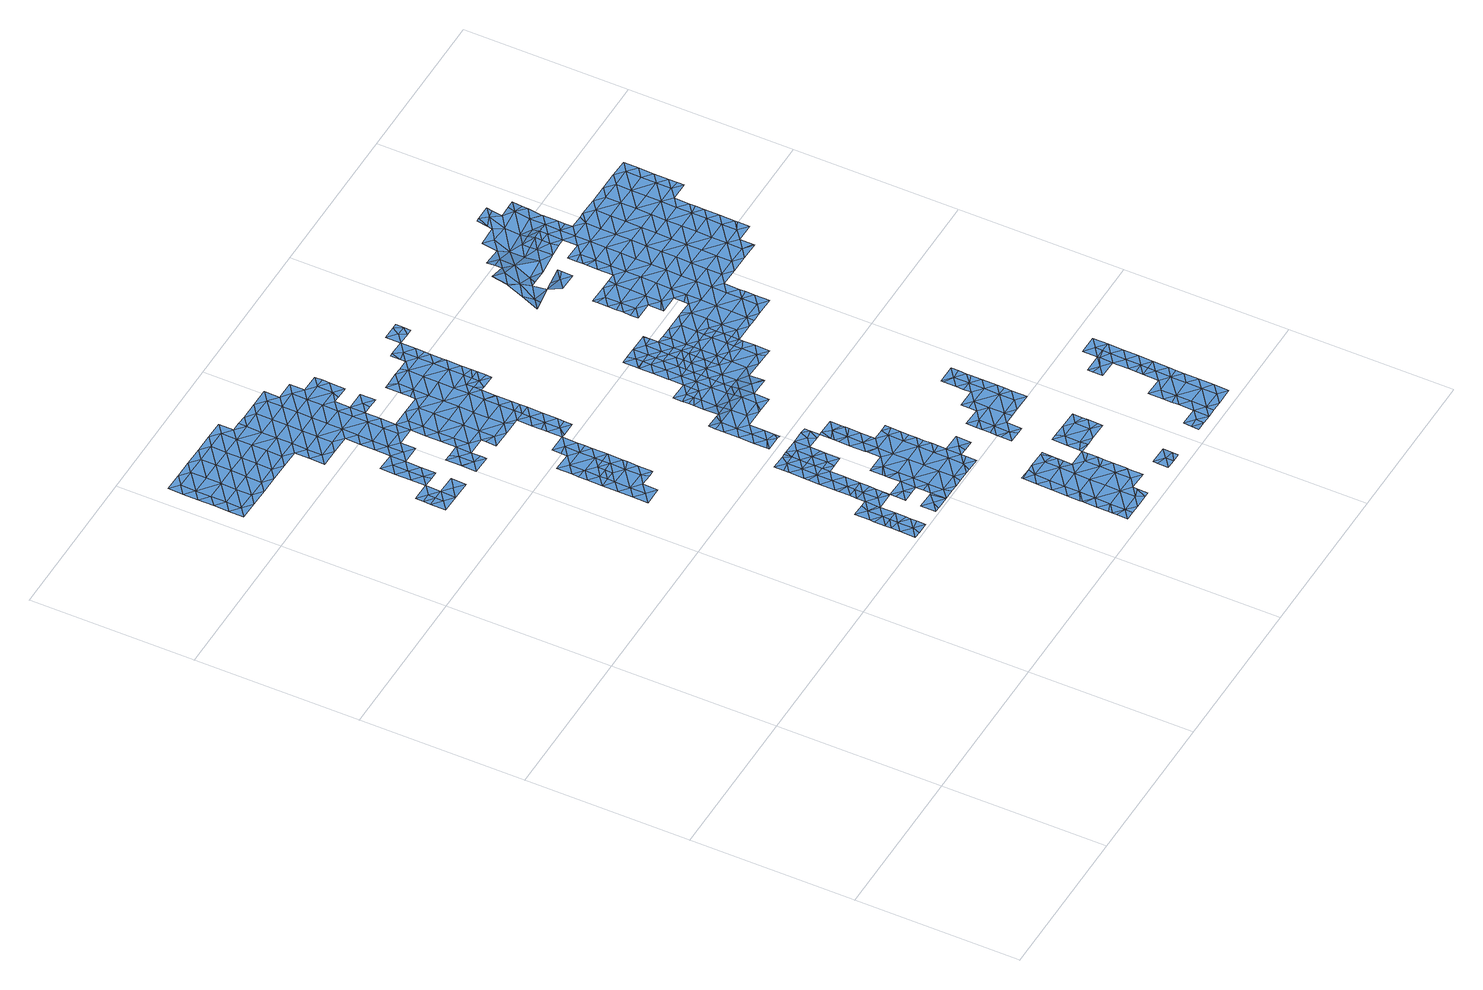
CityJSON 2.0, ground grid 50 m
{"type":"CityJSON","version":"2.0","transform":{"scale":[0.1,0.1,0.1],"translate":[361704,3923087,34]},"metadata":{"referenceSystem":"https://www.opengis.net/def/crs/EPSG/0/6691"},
"CityObjects":{
"waterbody1":{"type":"WaterBody","attributes":{"name":"9","class":"1140","function":"1","WaterBodyRiverFloodingRiskAttribute.description":"5","WaterBodyRiverFloodingRiskAttribute.rankOrg":"2","WaterBodyRiverFloodingRiskAttribute.adminType":"2","WaterBodyRiverFloodingRiskAttribute.scale":"L1"},"geometry":[{"type":"MultiSurface","lod":"1","boundaries":[[[0,1,2]],[[0,3,1]],[[1,3,4]],[[5,1,4]],[[2,1,5]]]}]},
"waterbody2":{"type":"WaterBody","attributes":{"name":"9","class":"1140","function":"1","WaterBodyRiverFloodingRiskAttribute.description":"5","WaterBodyRiverFloodingRiskAttribute.rankOrg":"1","WaterBodyRiverFloodingRiskAttribute.adminType":"2","WaterBodyRiverFloodingRiskAttribute.scale":"L1"},"geometry":[{"type":"MultiSurface","lod":"1","boundaries":[[[0,2,6]],[[0,6,7]],[[8,7,6]],[[0,7,3]],[[9,8,6]],[[2,9,6]]]}]},
"waterbody3":{"type":"WaterBody","attributes":{"name":"9","class":"1140","function":"1","WaterBodyRiverFloodingRiskAttribute.description":"5","WaterBodyRiverFloodingRiskAttribute.rankOrg":"1","WaterBodyRiverFloodingRiskAttribute.adminType":"2","WaterBodyRiverFloodingRiskAttribute.scale":"L1"},"geometry":[{"type":"MultiSurface","lod":"1","boundaries":[[[10,5,11]],[[10,2,5]],[[2,10,12]],[[10,11,12]]]}]},
"waterbody4":{"type":"WaterBody","attributes":{"name":"9","class":"1140","function":"1","WaterBodyRiverFloodingRiskAttribute.description":"5","WaterBodyRiverFloodingRiskAttribute.rankOrg":"1","WaterBodyRiverFloodingRiskAttribute.adminType":"2","WaterBodyRiverFloodingRiskAttribute.scale":"L1"},"geometry":[{"type":"MultiSurface","lod":"1","boundaries":[[[13,14,15]],[[14,16,15]],[[17,18,19]],[[15,20,21]],[[21,19,15]],[[17,19,21]],[[22,23,19]],[[15,19,24]],[[13,15,24]],[[20,15,16]],[[25,23,22]],[[19,18,22]],[[24,19,23]]]}]},
"waterbody5":{"type":"WaterBody","attributes":{"name":"9","class":"1140","function":"1","WaterBodyRiverFloodingRiskAttribute.description":"5","WaterBodyRiverFloodingRiskAttribute.rankOrg":"2","WaterBodyRiverFloodingRiskAttribute.adminType":"2","WaterBodyRiverFloodingRiskAttribute.scale":"L1"},"geometry":[{"type":"MultiSurface","lod":"1","boundaries":[[[26,27,28]],[[25,27,26]],[[22,27,25]],[[22,18,27]],[[28,27,29]],[[29,30,28]],[[31,30,29]],[[32,31,29]],[[33,27,18]],[[32,29,34]],[[34,29,33]],[[33,29,27]]]}]},
"waterbody6":{"type":"WaterBody","attributes":{"name":"9","class":"1140","function":"1","WaterBodyRiverFloodingRiskAttribute.description":"5","WaterBodyRiverFloodingRiskAttribute.rankOrg":"2","WaterBodyRiverFloodingRiskAttribute.adminType":"2","WaterBodyRiverFloodingRiskAttribute.scale":"L1"},"geometry":[{"type":"MultiSurface","lod":"1","boundaries":[[[35,36,37]],[[38,39,40]],[[41,40,39]],[[41,42,40]],[[43,44,45]],[[46,42,41]],[[47,48,49]],[[50,51,37]],[[52,53,54]],[[49,42,46]],[[55,49,48]],[[49,55,42]],[[42,55,54]],[[42,54,45]],[[56,45,54]],[[56,43,45]],[[44,50,37]],[[52,54,55]],[[45,36,40]],[[45,37,36]],[[51,57,37]],[[45,44,37]],[[53,56,54]],[[40,42,45]],[[47,49,46]],[[40,36,38]],[[37,57,35]]]}]},
"waterbody7":{"type":"WaterBody","attributes":{"name":"9","class":"1140","function":"1","WaterBodyRiverFloodingRiskAttribute.description":"5","WaterBodyRiverFloodingRiskAttribute.rankOrg":"1","WaterBodyRiverFloodingRiskAttribute.adminType":"2","WaterBodyRiverFloodingRiskAttribute.scale":"L1"},"geometry":[{"type":"MultiSurface","lod":"1","boundaries":[[[58,59,60]],[[58,61,59]],[[58,62,61]],[[63,64,62]],[[64,63,65]],[[65,63,66]],[[67,66,63]],[[68,69,70]],[[68,71,69]],[[72,71,68]],[[71,72,73]],[[73,72,74]],[[72,75,74]],[[76,75,72]],[[77,75,76]],[[75,77,78]],[[77,79,78]],[[79,80,81]],[[82,81,80]],[[82,83,81]],[[82,84,83]],[[85,86,87]],[[88,89,90]],[[91,89,88]],[[92,89,91]],[[93,89,92]],[[94,95,96]],[[96,97,98]],[[97,92,98]],[[98,92,99]],[[99,92,100]],[[101,99,100]],[[101,100,102]],[[103,102,100]],[[102,103,104]],[[105,102,104]],[[102,105,101]],[[106,107,108]],[[9,109,107]],[[110,109,9]],[[110,111,109]],[[112,113,114]],[[113,112,115]],[[116,117,118]],[[119,117,116]],[[117,119,120]],[[119,121,120]],[[122,120,123]],[[122,124,120]],[[125,124,122]],[[126,124,125]],[[126,127,124]],[[128,127,126]],[[127,128,129]],[[130,129,128]],[[129,130,131]],[[130,132,131]],[[133,132,130]],[[134,132,133]],[[132,134,135]],[[136,137,135]],[[138,137,136]],[[137,138,139]],[[108,140,141]],[[142,143,144]],[[144,145,141]],[[141,145,146]],[[145,147,146]],[[108,141,146]],[[142,144,141]],[[109,140,108]],[[148,137,113]],[[149,150,151]],[[149,152,150]],[[129,151,150]],[[150,117,129]],[[148,151,131]],[[135,148,131]],[[153,148,113]],[[137,148,135]],[[154,155,133]],[[154,156,155]],[[154,157,158]],[[159,157,154]],[[157,159,130]],[[139,113,137]],[[154,158,156]],[[160,161,162]],[[161,163,162]],[[161,164,163]],[[164,165,163]],[[166,167,168]],[[166,169,167]],[[169,166,170]],[[171,172,173]],[[174,172,171]],[[174,175,172]],[[175,176,172]],[[176,177,172]],[[176,178,177]],[[179,180,178]],[[180,179,181]],[[181,182,180]],[[180,182,183]],[[184,183,182]],[[162,180,185]],[[183,185,180]],[[186,184,182]],[[162,178,180]],[[178,162,177]],[[173,172,177]],[[187,173,177]],[[188,187,177]],[[163,188,177]],[[167,188,163]],[[167,169,188]],[[165,168,167]],[[165,167,163]],[[163,177,162]],[[160,162,185]],[[189,184,186]],[[186,182,190]],[[191,192,193]],[[190,182,181]],[[158,181,179]],[[154,133,159]],[[159,133,130]],[[135,131,132]],[[131,151,129]],[[130,128,157]],[[127,129,117]],[[128,126,191]],[[127,117,124]],[[194,126,125]],[[195,123,121]],[[121,123,120]],[[124,117,120]],[[118,117,150]],[[152,118,150]],[[115,153,113]],[[114,113,139]],[[111,140,109]],[[108,107,109]],[[108,146,106]],[[106,146,147]],[[93,92,97]],[[100,92,91]],[[196,176,175]],[[197,198,199]],[[200,198,197]],[[201,198,200]],[[202,198,201]],[[203,198,202]],[[204,203,202]],[[204,205,203]],[[206,205,204]],[[207,206,85]],[[208,85,206]],[[208,209,85]],[[210,209,208]],[[211,209,210]],[[212,209,211]],[[209,212,213]],[[211,214,101]],[[210,214,211]],[[215,214,210]],[[191,126,192]],[[192,126,194]],[[193,190,191]],[[191,190,181]],[[191,181,158]],[[157,128,191]],[[157,191,158]],[[214,215,98]],[[216,98,215]],[[216,94,98]],[[217,94,216]],[[94,217,95]],[[95,217,218]],[[219,220,221]],[[220,219,222]],[[223,222,219]],[[224,222,223]],[[83,222,224]],[[83,224,225]],[[225,224,226]],[[226,224,61]],[[74,225,226]],[[78,225,74]],[[78,81,225]],[[64,74,226]],[[224,223,61]],[[223,219,227]],[[227,219,228]],[[59,223,227]],[[84,220,222]],[[219,221,228]],[[83,84,222]],[[225,81,83]],[[79,81,78]],[[72,229,76]],[[75,78,74]],[[64,73,74]],[[65,71,73]],[[71,65,230]],[[72,68,229]],[[71,230,69]],[[70,229,68]],[[65,66,230]],[[65,73,64]],[[226,62,64]],[[61,62,226]],[[61,223,59]],[[59,227,231]],[[228,231,227]],[[232,228,221]],[[232,233,234]],[[233,217,216]],[[94,96,98]],[[215,235,216]],[[214,98,99]],[[215,210,235]],[[214,99,101]],[[213,86,209]],[[210,208,235]],[[86,85,209]],[[85,87,207]],[[208,206,204]],[[202,236,204]],[[202,201,237]],[[60,201,200]],[[197,238,200]],[[203,199,198]],[[218,217,239]],[[239,217,233]],[[232,239,233]],[[232,234,228]],[[228,234,231]],[[234,237,231]],[[237,234,240]],[[240,234,233]],[[240,233,216]],[[216,235,240]],[[236,240,235]],[[235,208,236]],[[236,208,204]],[[240,236,237]],[[236,202,237]],[[231,237,201]],[[201,60,231]],[[231,60,59]],[[241,62,58]],[[63,62,241]],[[242,243,156]],[[243,244,156]],[[88,244,243]],[[245,244,88]],[[143,245,90]],[[245,88,90]],[[246,89,93]],[[246,93,247]],[[247,93,248]],[[246,144,143]],[[145,144,246]],[[246,247,145]],[[249,134,133]],[[155,249,133]],[[178,176,250]],[[242,250,176]],[[250,179,178]],[[158,179,250]],[[158,250,156]],[[248,97,96]],[[97,248,93]],[[246,90,89]],[[246,143,90]],[[155,245,249]],[[244,245,155]],[[155,156,244]],[[156,250,242]],[[196,242,176]],[[67,63,241]],[[251,67,241]],[[241,252,251]],[[58,253,252]],[[254,252,253]],[[238,254,253]],[[200,238,253]],[[253,60,200]],[[58,252,241]],[[253,58,60]]]}]},
"waterbody8":{"type":"WaterBody","attributes":{"name":"9","class":"1140","function":"1","WaterBodyRiverFloodingRiskAttribute.description":"5","WaterBodyRiverFloodingRiskAttribute.rankOrg":"1","WaterBodyRiverFloodingRiskAttribute.adminType":"2","WaterBodyRiverFloodingRiskAttribute.scale":"L1"},"geometry":[{"type":"MultiSurface","lod":"1","boundaries":[[[255,256,257]],[[36,35,38]],[[51,50,258]],[[50,259,258]],[[260,261,256]],[[260,256,255]],[[262,258,263]],[[255,257,264]],[[262,265,266]],[[267,262,266]],[[57,262,267]],[[259,257,258]],[[268,269,263]],[[270,268,256]],[[262,263,271]],[[258,257,263]],[[269,271,263]],[[257,268,263]],[[258,262,57]],[[51,258,57]],[[35,57,267]],[[257,256,268]],[[267,39,38]],[[259,264,257]],[[261,270,256]],[[39,267,266]],[[38,35,267]],[[271,265,262]]]}]},
"waterbody9":{"type":"WaterBody","attributes":{"name":"9","class":"1140","function":"1","WaterBodyRiverFloodingRiskAttribute.description":"5","WaterBodyRiverFloodingRiskAttribute.rankOrg":"1","WaterBodyRiverFloodingRiskAttribute.adminType":"2","WaterBodyRiverFloodingRiskAttribute.scale":"L1"},"geometry":[{"type":"MultiSurface","lod":"1","boundaries":[[[272,273,274]],[[275,273,276]],[[277,278,279]],[[274,273,275]],[[272,280,273]],[[280,281,273]],[[282,281,280]],[[277,276,278]],[[276,277,275]],[[281,32,273]],[[32,276,273]],[[32,33,276]],[[278,276,33]]]}]},
"waterbody10":{"type":"WaterBody","attributes":{"name":"9","class":"1140","function":"1","WaterBodyRiverFloodingRiskAttribute.description":"5","WaterBodyRiverFloodingRiskAttribute.rankOrg":"2","WaterBodyRiverFloodingRiskAttribute.adminType":"2","WaterBodyRiverFloodingRiskAttribute.scale":"L1"},"geometry":[{"type":"MultiSurface","lod":"1","boundaries":[[[283,284,285]],[[286,287,288]],[[289,290,287]],[[287,290,288]],[[288,290,291]],[[292,293,294]],[[293,284,294]],[[295,284,293]],[[285,284,296]],[[296,288,297]],[[291,298,288]],[[294,284,299]],[[288,298,297]],[[286,288,296]],[[299,284,283]],[[292,294,300]],[[285,296,297]],[[301,284,295]],[[301,296,284]],[[301,302,296]],[[302,286,296]],[[303,294,299]],[[300,294,303]],[[304,300,303]],[[300,304,282]],[[300,282,280]],[[272,292,300]],[[280,272,300]]]}]},
"waterbody11":{"type":"WaterBody","attributes":{"name":"9","class":"1140","function":"1","WaterBodyRiverFloodingRiskAttribute.description":"5","WaterBodyRiverFloodingRiskAttribute.rankOrg":"2","WaterBodyRiverFloodingRiskAttribute.adminType":"2","WaterBodyRiverFloodingRiskAttribute.scale":"L1"},"geometry":[{"type":"MultiSurface","lod":"1","boundaries":[[[121,305,195]],[[306,307,308]],[[306,309,307]],[[306,310,309]],[[307,309,260]],[[311,195,305]],[[121,119,305]],[[312,310,306]],[[260,313,307]],[[119,312,305]],[[306,305,312]],[[306,311,305]],[[308,311,306]],[[314,315,307]],[[308,307,315]],[[313,314,307]]]}]},
"waterbody12":{"type":"WaterBody","attributes":{"name":"9","class":"1140","function":"1","WaterBodyRiverFloodingRiskAttribute.description":"5","WaterBodyRiverFloodingRiskAttribute.rankOrg":"1","WaterBodyRiverFloodingRiskAttribute.adminType":"2","WaterBodyRiverFloodingRiskAttribute.scale":"L1"},"geometry":[{"type":"MultiSurface","lod":"1","boundaries":[[[316,317,318]],[[319,317,316]],[[320,317,319]],[[320,321,317]],[[321,320,322]],[[320,323,322]],[[323,320,301]],[[302,301,320]],[[286,319,287]],[[319,324,287]],[[287,324,289]],[[295,293,325]],[[322,323,326]],[[323,301,295]],[[320,286,302]],[[295,325,323]],[[325,326,323]],[[327,328,329]],[[320,319,286]],[[330,327,331]],[[327,330,318]],[[330,316,318]],[[327,318,328]],[[317,328,318]],[[319,316,324]]]}]},
"waterbody13":{"type":"WaterBody","attributes":{"name":"9","class":"1140","function":"1","WaterBodyRiverFloodingRiskAttribute.description":"5","WaterBodyRiverFloodingRiskAttribute.rankOrg":"1","WaterBodyRiverFloodingRiskAttribute.adminType":"2","WaterBodyRiverFloodingRiskAttribute.scale":"L1"},"geometry":[{"type":"MultiSurface","lod":"1","boundaries":[[[332,333,334]],[[335,336,334]],[[334,336,337]],[[334,337,332]],[[338,339,332]],[[338,332,337]],[[340,341,342]],[[342,343,344]],[[345,346,347]],[[348,349,335]],[[350,351,329]],[[352,353,354]],[[355,356,357]],[[357,358,359]],[[351,346,360]],[[348,335,334]],[[361,362,363]],[[348,362,361]],[[279,364,365]],[[366,364,367]],[[368,364,366]],[[365,364,368]],[[368,361,363]],[[369,357,359]],[[370,348,361]],[[371,369,359]],[[362,348,334]],[[372,373,374]],[[372,375,373]],[[374,373,376]],[[376,373,377]],[[333,362,334]],[[378,333,379]],[[380,352,381]],[[347,352,380]],[[347,346,352]],[[353,352,346]],[[381,352,382]],[[383,382,352]],[[384,382,383]],[[369,371,365]],[[363,369,365]],[[368,363,365]],[[382,384,385]],[[386,342,341]],[[342,386,343]],[[363,387,369]],[[378,387,363]],[[387,378,388]],[[345,360,346]],[[350,346,351]],[[346,350,353]],[[389,357,356]],[[389,358,357]],[[390,385,384]],[[390,355,385]],[[378,379,388]],[[391,355,357]],[[391,357,387]],[[387,357,369]],[[392,364,279]],[[364,392,367]],[[378,362,333]],[[393,361,368]],[[361,393,370]],[[340,344,370]],[[344,340,342]],[[344,348,370]],[[349,348,344]],[[373,375,377]],[[394,332,339]],[[332,394,374]],[[395,396,397]],[[381,382,398]],[[352,354,383]],[[399,382,385]],[[391,385,355]],[[388,391,387]],[[378,363,362]],[[391,388,400]],[[401,402,396]],[[398,382,399]],[[395,401,396]],[[399,401,395]],[[401,399,385]],[[385,391,401]],[[400,401,391]],[[401,400,402]],[[402,400,403]],[[403,400,404]],[[388,404,400]],[[405,404,388]],[[406,405,388]],[[406,388,379]],[[406,379,407]],[[407,379,376]],[[374,376,333]],[[333,376,379]],[[332,374,333]]]}]},
"waterbody14":{"type":"WaterBody","attributes":{"name":"9","class":"1140","function":"1","WaterBodyRiverFloodingRiskAttribute.description":"5","WaterBodyRiverFloodingRiskAttribute.rankOrg":"1","WaterBodyRiverFloodingRiskAttribute.adminType":"2","WaterBodyRiverFloodingRiskAttribute.scale":"L1"},"geometry":[{"type":"MultiSurface","lod":"1","boundaries":[[[408,409,410]],[[411,408,412]],[[413,414,415]],[[416,417,418]],[[419,420,421]],[[420,419,422]],[[419,423,422]],[[423,416,418]],[[424,425,426]],[[411,412,427]],[[426,428,429]],[[429,428,430]],[[431,432,433]],[[434,432,431]],[[418,417,435]],[[417,436,435]],[[437,435,436]],[[435,437,434]],[[435,434,431]],[[428,426,438]],[[417,439,436]],[[439,417,440]],[[441,440,414]],[[417,414,440]],[[414,417,415]],[[415,417,416]],[[415,416,423]],[[438,426,442]],[[429,424,426]],[[443,438,442]],[[419,415,423]],[[412,410,415]],[[419,412,415]],[[412,419,421]],[[421,444,412]],[[445,422,423]],[[446,445,423]],[[441,414,413]],[[413,415,410]],[[447,448,409]],[[412,408,410]],[[412,444,427]],[[448,413,410]],[[448,410,409]],[[449,446,450]],[[451,418,435]],[[452,451,453]],[[452,426,425]],[[449,450,454]],[[455,454,456]],[[457,442,458]],[[433,453,431]],[[431,451,435]],[[453,451,431]],[[453,459,452]],[[452,442,426]],[[452,458,442]],[[443,457,460]],[[457,443,442]],[[446,423,450]],[[459,458,452]],[[450,423,418]],[[451,450,418]],[[456,454,450]],[[451,456,450]],[[456,451,452]],[[456,452,425]],[[456,425,455]],[[424,455,425]]]}]},
"waterbody15":{"type":"WaterBody","attributes":{"name":"9","class":"1140","function":"1","WaterBodyRiverFloodingRiskAttribute.description":"5","WaterBodyRiverFloodingRiskAttribute.rankOrg":"2","WaterBodyRiverFloodingRiskAttribute.adminType":"2","WaterBodyRiverFloodingRiskAttribute.scale":"L1"},"geometry":[{"type":"MultiSurface","lod":"1","boundaries":[[[193,461,190]],[[193,462,461]],[[189,186,461]],[[186,190,461]],[[461,462,463]],[[189,461,464]],[[464,461,463]],[[462,193,192]]]}]},
"waterbody16":{"type":"WaterBody","attributes":{"name":"9","class":"1140","function":"1","WaterBodyRiverFloodingRiskAttribute.description":"5","WaterBodyRiverFloodingRiskAttribute.rankOrg":"1","WaterBodyRiverFloodingRiskAttribute.adminType":"2","WaterBodyRiverFloodingRiskAttribute.scale":"L1"},"geometry":[{"type":"MultiSurface","lod":"1","boundaries":[[[465,466,467]],[[468,467,466]],[[467,468,469]],[[469,468,470]],[[471,472,467]],[[469,471,467]],[[465,467,472]]]}]},
"waterbody17":{"type":"WaterBody","attributes":{"name":"9","class":"1140","function":"1","WaterBodyRiverFloodingRiskAttribute.description":"5","WaterBodyRiverFloodingRiskAttribute.rankOrg":"1","WaterBodyRiverFloodingRiskAttribute.adminType":"2","WaterBodyRiverFloodingRiskAttribute.scale":"L1"},"geometry":[{"type":"MultiSurface","lod":"1","boundaries":[[[473,474,475]],[[473,476,477]],[[473,478,476]],[[473,475,478]],[[477,479,473]],[[479,474,473]],[[474,479,480]]]}]},
"waterbody18":{"type":"WaterBody","attributes":{"name":"9","class":"1140","function":"1","WaterBodyRiverFloodingRiskAttribute.description":"5","WaterBodyRiverFloodingRiskAttribute.rankOrg":"1","WaterBodyRiverFloodingRiskAttribute.adminType":"2","WaterBodyRiverFloodingRiskAttribute.scale":"L1"},"geometry":[{"type":"MultiSurface","lod":"1","boundaries":[[[481,482,483]],[[481,484,482]],[[484,485,482]],[[485,486,482]],[[487,488,489]],[[488,487,490]],[[491,492,493]],[[494,495,493]],[[496,497,498]],[[489,499,487]],[[500,486,501]],[[500,482,486]],[[502,496,498]],[[503,504,505]],[[506,507,503]],[[508,483,509]],[[509,510,508]],[[510,509,511]],[[511,509,512]],[[509,500,512]],[[482,500,509]],[[500,513,512]],[[514,513,500]],[[513,514,515]],[[516,515,514]],[[516,517,515]],[[518,517,516]],[[517,518,519]],[[514,501,520]],[[520,521,516]],[[516,521,522]],[[523,524,525]],[[523,511,524]],[[526,511,523]],[[524,527,525]],[[524,528,527]],[[528,524,512]],[[513,528,512]],[[509,483,482]],[[523,529,530]],[[531,530,529]],[[511,512,524]],[[518,516,522]],[[514,520,516]],[[514,500,501]],[[532,510,511]],[[532,511,526]],[[533,534,535]],[[530,526,523]],[[531,536,530]],[[534,491,506]],[[497,537,498]],[[496,494,497]],[[493,497,494]],[[492,497,493]],[[497,492,537]],[[537,492,538]],[[538,492,539]],[[539,492,540]],[[540,492,491]],[[536,540,491]],[[534,536,491]],[[534,530,536]],[[530,534,526]],[[533,526,534]],[[541,535,506]],[[534,506,535]],[[542,541,506]],[[503,542,506]],[[505,542,503]],[[488,504,489]],[[503,489,504]],[[503,543,489]],[[544,543,503]],[[495,507,493]],[[506,493,507]],[[506,491,493]],[[507,544,503]],[[489,543,545]],[[545,499,489]]]}]},
"waterbody19":{"type":"WaterBody","attributes":{"name":"9","class":"1140","function":"1","WaterBodyRiverFloodingRiskAttribute.description":"5","WaterBodyRiverFloodingRiskAttribute.rankOrg":"1","WaterBodyRiverFloodingRiskAttribute.adminType":"2","WaterBodyRiverFloodingRiskAttribute.scale":"L1"},"geometry":[{"type":"MultiSurface","lod":"1","boundaries":[[[546,547,433]],[[548,549,550]],[[549,551,552]],[[553,554,550]],[[553,550,555]],[[555,550,552]],[[552,550,549]],[[556,554,547]],[[556,547,546]],[[557,548,556]],[[556,548,550]],[[558,549,559]],[[549,548,559]],[[549,558,551]],[[560,548,557]],[[556,550,554]],[[548,561,559]],[[557,556,546]],[[561,548,560]]]}]},
"waterbody20":{"type":"WaterBody","attributes":{"name":"9","class":"1140","function":"1","WaterBodyRiverFloodingRiskAttribute.description":"5","WaterBodyRiverFloodingRiskAttribute.rankOrg":"2","WaterBodyRiverFloodingRiskAttribute.adminType":"2","WaterBodyRiverFloodingRiskAttribute.scale":"L1"},"geometry":[{"type":"MultiSurface","lod":"1","boundaries":[[[532,533,562]],[[526,533,532]],[[563,564,483]],[[565,564,563]],[[563,566,565]],[[510,562,563]],[[565,471,469]],[[567,568,569]],[[569,570,567]],[[571,490,572]],[[573,570,574]],[[470,575,469]],[[471,565,566]],[[568,567,576]],[[535,541,566]],[[562,535,566]],[[577,572,578]],[[579,578,569]],[[568,579,569]],[[579,568,580]],[[581,582,573]],[[581,573,574]],[[487,581,574]],[[490,487,574]],[[562,510,532]],[[490,574,570]],[[490,570,572]],[[572,570,569]],[[569,578,572]],[[505,583,542]],[[583,566,542]],[[541,542,566]],[[508,510,563]],[[581,487,499]],[[488,490,571]],[[505,504,583]],[[465,472,583]],[[571,572,577]],[[583,472,471]],[[469,575,565]],[[583,471,566]],[[575,564,565]],[[504,488,571]],[[504,571,583]],[[583,571,465]],[[465,571,584]],[[584,571,577]],[[533,535,562]],[[562,566,563]],[[483,508,563]]]}]},
"waterbody21":{"type":"WaterBody","attributes":{"name":"9","class":"1140","function":"1","WaterBodyRiverFloodingRiskAttribute.description":"5","WaterBodyRiverFloodingRiskAttribute.rankOrg":"1","WaterBodyRiverFloodingRiskAttribute.adminType":"2","WaterBodyRiverFloodingRiskAttribute.scale":"L1"},"geometry":[{"type":"MultiSurface","lod":"1","boundaries":[[[585,586,587]],[[585,587,588]],[[168,586,589]],[[587,590,591]],[[587,586,590]],[[586,585,589]],[[586,168,590]]]}]},
"waterbody22":{"type":"WaterBody","attributes":{"name":"9","class":"1140","function":"1","WaterBodyRiverFloodingRiskAttribute.description":"5","WaterBodyRiverFloodingRiskAttribute.rankOrg":"1","WaterBodyRiverFloodingRiskAttribute.adminType":"2","WaterBodyRiverFloodingRiskAttribute.scale":"L1"},"geometry":[{"type":"MultiSurface","lod":"1","boundaries":[[[592,580,593]],[[580,568,593]],[[593,594,592]],[[568,576,593]],[[570,573,567]],[[594,593,595]],[[593,576,595]],[[567,596,576]],[[567,573,596]],[[595,576,597]],[[576,596,597]],[[573,582,596]],[[499,598,581]],[[597,596,599]],[[596,582,599]],[[581,600,582]],[[595,597,601]],[[602,597,599]],[[581,598,600]],[[603,599,582]],[[597,602,601]],[[582,600,603]],[[598,604,600]],[[601,602,605]],[[599,603,606]],[[607,603,600]],[[600,604,608]],[[606,603,609]],[[610,608,604]],[[607,600,608]],[[603,607,609]],[[610,611,608]],[[612,613,614]],[[614,502,612]],[[607,615,609]],[[611,616,608]],[[617,618,611]],[[608,619,607]],[[618,613,612]],[[617,613,618]],[[612,502,620]],[[618,616,611]],[[621,622,623]],[[624,623,622]],[[625,621,623]],[[607,619,615]],[[612,626,618]],[[625,627,628]],[[608,616,619]],[[623,627,625]],[[628,627,629]],[[619,630,615]],[[612,620,626]],[[631,626,620]],[[618,632,616]],[[633,634,635]],[[636,629,637]],[[629,627,637]],[[638,635,634]],[[639,636,637]],[[624,640,623]],[[616,632,619]],[[641,630,619]],[[623,640,627]],[[618,626,642]],[[643,644,638]],[[645,646,647]],[[624,645,647]],[[644,643,648]],[[633,649,634]],[[650,639,637]],[[638,634,643]],[[618,642,632]],[[626,631,651]],[[647,640,624]],[[648,652,653]],[[632,654,619]],[[655,652,648]],[[640,656,627]],[[627,657,637]],[[647,646,658]],[[659,643,634]],[[655,648,643]],[[619,654,641]],[[660,626,651]],[[659,634,649]],[[641,661,662]],[[655,663,652]],[[642,664,632]],[[654,661,641]],[[627,656,657]],[[642,626,664]],[[659,665,643]],[[662,661,658]],[[650,637,657]],[[666,647,658]],[[643,667,655]],[[664,626,660]],[[665,667,643]],[[668,665,659]],[[640,647,669]],[[640,670,656]],[[660,651,671]],[[650,657,672]],[[658,661,666]],[[647,666,669]],[[655,667,663]],[[656,670,657]],[[632,664,673]],[[654,632,674]],[[668,675,665]],[[664,660,676]],[[632,673,674]],[[660,671,676]],[[661,677,666]],[[672,657,678]],[[640,669,670]],[[679,680,663]],[[661,654,677]],[[681,678,657]],[[682,664,676]],[[673,664,683]],[[684,680,679]],[[663,667,679]],[[654,674,677]],[[681,657,670]],[[664,682,683]],[[683,685,673]],[[674,673,685]],[[667,665,686]],[[669,687,670]],[[688,684,679]],[[665,675,686]],[[666,677,689]],[[669,666,687]],[[690,678,681]],[[667,691,679]],[[692,678,690]],[[666,689,687]],[[670,693,681]],[[694,695,696]],[[675,697,686]],[[695,692,690]],[[667,686,698]],[[694,692,695]],[[674,685,699]],[[691,667,698]],[[679,691,688]],[[700,690,681]],[[677,674,701]],[[670,687,693]],[[702,696,703]],[[703,696,695]],[[704,698,686]],[[705,702,703]],[[674,699,701]],[[706,681,693]],[[707,695,690]],[[685,708,699]],[[689,677,709]],[[686,697,704]],[[688,710,711]],[[712,713,698]],[[714,705,703]],[[688,691,710]],[[677,701,709]],[[712,698,704]],[[681,706,700]],[[715,704,697]],[[716,703,695]],[[687,689,717]],[[691,698,713]],[[718,715,697]],[[708,719,699]],[[720,701,699]],[[689,709,717]],[[721,711,710]],[[690,700,707]],[[693,687,722]],[[716,723,703]],[[693,724,706]],[[725,710,691]],[[726,704,715]],[[714,703,723]],[[719,720,699]],[[687,717,722]],[[718,727,715]],[[695,707,716]],[[691,713,728]],[[706,729,700]],[[725,721,710]],[[709,701,720]],[[727,730,715]],[[713,731,728]],[[693,722,724]],[[700,729,707]],[[726,715,730]],[[708,732,719]],[[716,733,723]],[[691,728,725]],[[723,733,727]],[[717,734,722]],[[706,724,729]],[[707,735,716]],[[709,720,736]],[[733,737,727]],[[717,709,734]],[[727,737,730]],[[738,739,740]],[[729,735,707]],[[728,731,741]],[[738,721,742]],[[734,709,736]],[[732,743,719]],[[738,742,739]],[[721,725,742]],[[722,744,724]],[[741,745,728]],[[719,746,720]],[[735,747,716]],[[748,749,741]],[[728,750,725]],[[748,730,749]],[[746,736,720]],[[751,742,725]],[[730,737,749]],[[745,750,728]],[[737,733,752]],[[722,734,744]],[[753,739,742]],[[733,716,754]],[[755,749,737]],[[745,741,749]],[[746,719,743]],[[756,734,736]],[[757,737,752]],[[729,758,735]],[[759,742,751]],[[732,760,743]],[[716,747,754]],[[724,744,761]],[[752,733,754]],[[729,724,758]],[[751,725,750]],[[737,757,755]],[[753,742,759]],[[749,762,745]],[[756,736,746]],[[763,744,734]],[[724,761,758]],[[750,764,751]],[[749,755,762]],[[765,743,760]],[[766,745,762]],[[746,743,767]],[[768,734,756]],[[752,754,769]],[[770,761,744]],[[743,765,767]],[[771,754,747]],[[750,745,772]],[[735,758,773]],[[747,735,774]],[[745,766,772]],[[763,734,768]],[[775,756,746]],[[776,750,772]],[[735,773,774]],[[769,754,777]],[[764,750,778]],[[750,776,778]],[[779,775,746]],[[770,744,763]],[[746,767,779]],[[780,773,758]],[[771,747,774]],[[777,754,771]],[[758,761,780]],[[775,781,756]],[[780,761,770]],[[782,774,773]],[[767,783,779]],[[768,756,781]],[[781,784,768]],[[784,770,763]],[[782,771,774]],[[785,773,780]],[[763,768,784]],[[786,775,779]],[[783,787,779]],[[777,771,788]],[[787,786,779]],[[782,773,785]],[[789,781,775]],[[790,791,770]],[[789,775,786]],[[790,770,784]],[[788,771,792]],[[780,770,791]],[[793,784,781]],[[771,782,792]],[[789,793,781]],[[785,780,791]],[[794,790,784]],[[795,794,784]],[[795,784,793]],[[796,788,792]],[[785,791,797]],[[782,785,798]],[[799,791,790]],[[794,799,790]],[[798,785,797]],[[792,782,800]],[[800,782,798]],[[801,797,791]],[[796,792,800]],[[802,791,799]],[[802,801,791]],[[798,797,801]],[[803,796,800]],[[802,799,804]],[[805,798,801]],[[800,798,806]],[[807,808,802]],[[807,802,804]],[[806,798,805]],[[801,802,808]],[[803,800,806]],[[801,809,805]],[[801,808,809]],[[809,810,805]],[[811,803,806]],[[806,805,810]],[[811,806,810]]]}]},
"waterbody23":{"type":"WaterBody","attributes":{"name":"9","class":"1140","function":"1","WaterBodyRiverFloodingRiskAttribute.description":"5","WaterBodyRiverFloodingRiskAttribute.rankOrg":"1","WaterBodyRiverFloodingRiskAttribute.adminType":"2","WaterBodyRiverFloodingRiskAttribute.scale":"L1"},"geometry":[{"type":"MultiSurface","lod":"1","boundaries":[[[812,813,814]],[[815,814,813]],[[812,814,816]],[[817,818,819]],[[820,821,822]],[[823,818,824]],[[821,825,822]],[[826,827,821]],[[828,829,830]],[[831,832,822]],[[831,822,825]],[[827,825,821]],[[833,828,834]],[[835,836,837]],[[838,833,834]],[[838,834,815]],[[839,813,818]],[[818,813,840]],[[840,813,841]],[[818,817,839]],[[823,819,818]],[[818,840,824]],[[842,813,839]],[[815,813,842]],[[815,834,814]],[[828,843,834]],[[828,830,843]],[[844,830,829]],[[844,826,830]],[[830,826,821]],[[830,821,843]],[[821,845,843]],[[834,843,836]],[[836,843,845]],[[845,846,836]],[[846,845,847]],[[846,848,837]],[[846,847,848]],[[849,820,822]],[[834,836,814]],[[846,837,836]],[[850,822,832]],[[851,847,845]],[[851,845,820]],[[841,813,812]],[[821,820,845]],[[816,814,836]],[[816,836,835]],[[849,822,850]]]}]},
"waterbody24":{"type":"WaterBody","attributes":{"name":"9","class":"1140","function":"1","WaterBodyRiverFloodingRiskAttribute.description":"5","WaterBodyRiverFloodingRiskAttribute.rankOrg":"2","WaterBodyRiverFloodingRiskAttribute.adminType":"2","WaterBodyRiverFloodingRiskAttribute.scale":"L1"},"geometry":[{"type":"MultiSurface","lod":"1","boundaries":[[[852,853,494]],[[544,853,543]],[[543,854,545]],[[545,854,499]],[[496,502,852]],[[502,614,852]],[[543,853,854]],[[855,604,854]],[[853,855,854]],[[617,610,855]],[[617,855,613]],[[613,855,852]],[[614,613,852]],[[495,853,507]],[[855,853,852]],[[544,507,853]],[[598,499,854]],[[598,854,604]],[[610,604,855]],[[617,611,610]],[[494,496,852]],[[495,494,853]]]}]},
"waterbody25":{"type":"WaterBody","attributes":{"name":"9","class":"1140","function":"1","WaterBodyRiverFloodingRiskAttribute.description":"5","WaterBodyRiverFloodingRiskAttribute.rankOrg":"1","WaterBodyRiverFloodingRiskAttribute.adminType":"2","WaterBodyRiverFloodingRiskAttribute.scale":"L1"},"geometry":[{"type":"MultiSurface","lod":"1","boundaries":[[[856,857,858]],[[859,860,861]],[[862,863,864]],[[865,862,866]],[[867,859,861]],[[865,868,869]],[[870,869,871]],[[871,872,870]],[[873,874,875]],[[864,876,866]],[[870,867,869]],[[856,877,873]],[[878,879,873]],[[880,874,877]],[[871,869,868]],[[864,866,862]],[[867,865,869]],[[861,865,867]],[[861,862,865]],[[862,861,863]],[[881,863,861]],[[882,863,881]],[[882,883,863]],[[873,877,874]],[[858,864,877]],[[856,858,877]],[[879,856,873]],[[861,860,881]],[[880,877,884]],[[884,877,885]],[[864,885,877]],[[885,864,863]],[[878,873,875]],[[886,858,857]],[[858,886,864]],[[876,864,886]],[[883,884,885]],[[883,885,863]],[[887,882,881]],[[860,887,881]]]}]},
"waterbody26":{"type":"WaterBody","attributes":{"name":"9","class":"1140","function":"1","WaterBodyRiverFloodingRiskAttribute.description":"5","WaterBodyRiverFloodingRiskAttribute.rankOrg":"1","WaterBodyRiverFloodingRiskAttribute.adminType":"2","WaterBodyRiverFloodingRiskAttribute.scale":"L1"},"geometry":[{"type":"MultiSurface","lod":"1","boundaries":[[[888,889,890]],[[891,889,888]],[[889,891,892]],[[889,892,893]],[[893,894,889]],[[890,889,894]]]}]},
"waterbody27":{"type":"WaterBody","attributes":{"name":"9","class":"1140","function":"1","WaterBodyRiverFloodingRiskAttribute.description":"5","WaterBodyRiverFloodingRiskAttribute.rankOrg":"2","WaterBodyRiverFloodingRiskAttribute.adminType":"2","WaterBodyRiverFloodingRiskAttribute.scale":"L1"},"geometry":[{"type":"MultiSurface","lod":"1","boundaries":[[[878,875,895]],[[879,878,895]],[[891,896,892]],[[896,891,897]],[[891,888,897]],[[888,898,897]],[[899,898,888]],[[895,898,899]],[[895,900,898]],[[901,895,899]],[[897,898,902]],[[903,896,897]],[[897,902,903]],[[898,900,902]],[[900,895,875]],[[895,901,879]]]}]},
"waterbody28":{"type":"WaterBody","attributes":{"name":"9","class":"1140","function":"1","WaterBodyRiverFloodingRiskAttribute.description":"5","WaterBodyRiverFloodingRiskAttribute.rankOrg":"1","WaterBodyRiverFloodingRiskAttribute.adminType":"2","WaterBodyRiverFloodingRiskAttribute.scale":"L1"},"geometry":[{"type":"MultiSurface","lod":"1","boundaries":[[[904,905,906]],[[907,906,649]],[[905,908,906]],[[906,908,909]],[[649,906,909]],[[906,907,904]]]}]},
"waterbody29":{"type":"WaterBody","attributes":{"name":"9","class":"1140","function":"1","WaterBodyRiverFloodingRiskAttribute.description":"5","WaterBodyRiverFloodingRiskAttribute.rankOrg":"1","WaterBodyRiverFloodingRiskAttribute.adminType":"2","WaterBodyRiverFloodingRiskAttribute.scale":"L1"},"geometry":[{"type":"MultiSurface","lod":"1","boundaries":[[[910,911,912]],[[910,892,896]],[[896,903,910]],[[911,910,903]],[[892,910,912]]]}]},
"waterbody30":{"type":"WaterBody","attributes":{"name":"9","class":"1140","function":"1","WaterBodyRiverFloodingRiskAttribute.description":"5","WaterBodyRiverFloodingRiskAttribute.rankOrg":"2","WaterBodyRiverFloodingRiskAttribute.adminType":"2","WaterBodyRiverFloodingRiskAttribute.scale":"L1"},"geometry":[{"type":"MultiSurface","lod":"1","boundaries":[[[913,704,726]],[[741,731,748]],[[731,713,913]],[[726,730,748]],[[712,913,713]],[[726,748,913]],[[731,913,748]],[[712,704,913]]]}]}
},
"vertices":[
[311,1695,58],[310,1672,58],[339,1694,58],[282,1695,58],[282,1649,58],[338,1648,58],
[311,1718,58],[283,1717,58],[283,1741,58],[340,1741,58],
[367,1671,58],[395,1647,58],[396,1693,58],
[774,486,57],[793,485,57],[803,508,57],[831,485,57],[832,545,57],[833,577,57],[804,555,57],[832,512,57],[832,531,57],[804,578,57],[776,560,57],[775,532,57],[776,578,57],
[776,612,57],[805,601,57],[777,624,57],[805,647,57],[777,671,57],[815,670,57],[834,670,57],[833,623,57],[833,632,57],
[617,1343,58],[617,1320,58],[646,1343,58],[589,1321,58],[560,1321,58],[588,1298,58],[560,1275,58],[588,1251,58],[674,1306,58],[674,1319,58],[645,1297,58],[559,1229,58],[558,1182,58],[615,1182,58],[587,1205,58],[675,1366,58],[646,1366,58],[652,1227,58],[672,1227,58],[644,1250,58],[616,1228,58],[673,1273,58],[618,1366,58],
[263,2273,58],[262,2227,58],[319,2226,58],[206,2228,58],[206,2274,58],[207,2320,58],[149,2275,58],[150,2321,58],[179,2344,58],[236,2343,58],[37,2323,58],[65,2346,58],[9,2347,58],[93,2322,58],[36,2277,58],[93,2276,58],[92,2230,58],[35,2231,58],[7,2254,58],[7,2208,58],[35,2184,58],[6,2162,58],[5,2116,58],[34,2138,58],[62,2115,58],[91,2137,58],[119,2114,58],[545,2177,58],[573,2153,58],[574,2176,58],[513,1923,58],[485,1946,58],[484,1900,58],[514,1969,58],[486,1993,58],[428,1947,58],[373,2041,58],[344,2018,58],[401,2017,58],[429,1993,58],[430,2040,58],[486,2039,58],[514,2015,58],[515,2061,58],[543,2038,58],[540,2015,58],[571,2014,58],[572,2061,58],[341,1833,58],[341,1787,58],[369,1809,58],[369,1763,58],[373,1740,58],[397,1740,58],[452,1646,58],[481,1669,58],[453,1690,58],[509,1645,58],[664,1643,58],[651,1666,58],[622,1644,58],[679,1643,58],[708,1666,58],[707,1642,58],[736,1688,58],[736,1664,58],[708,1712,58],[737,1734,58],[709,1758,58],[651,1713,58],[652,1759,58],[595,1713,58],[595,1760,58],[538,1714,58],[539,1761,58],[539,1807,58],[511,1784,58],[510,1738,58],[473,1738,58],[481,1715,58],[453,1739,58],[453,1693,58],[397,1786,58],[398,1832,58],[455,1831,58],[455,1877,58],[427,1855,58],[399,1878,58],[370,1856,58],[342,1879,58],[509,1692,58],[566,1677,58],[594,1667,58],[566,1691,58],[565,1645,58],[509,1665,58],[597,1852,58],[540,1853,58],[598,1898,58],[653,1805,58],[654,1851,58],[596,1806,58],[797,1929,58],[797,1965,58],[769,1942,58],[769,1988,58],[798,1984,58],[798,2011,58],[752,2058,58],[770,2034,58],[799,2057,58],[741,2028,58],[742,2058,58],[641,2013,58],[656,1990,58],[684,2013,58],[628,2013,58],[627,1967,58],[655,1944,58],[713,1989,58],[712,1943,58],[711,1897,58],[768,1896,58],[710,1850,58],[767,1850,58],[796,1872,58],[795,1842,58],[797,1918,58],[767,1826,58],[709,2012,58],[741,2012,58],[795,1826,58],[738,1827,58],[710,1804,58],[738,1781,58],[738,1804,58],[737,1739,58],[736,1642,58],[627,1938,58],[405,2294,58],[433,2271,58],[462,2293,58],[376,2272,58],[376,2225,58],[432,2224,58],[461,2247,58],[489,2224,58],[518,2246,58],[517,2200,58],[574,2199,58],[488,2177,58],[544,2130,58],[488,2131,58],[516,2108,58],[533,2107,58],[572,2107,58],[487,2085,58],[430,2086,58],[374,2087,58],[316,2041,58],[287,2019,58],[204,2136,58],[175,2113,58],[232,2112,58],[147,2136,58],[205,2182,58],[148,2183,58],[91,2184,58],[149,2229,58],[262,2181,58],[261,2135,58],[8,2300,58],[122,2345,58],[318,2180,58],[289,2111,58],[317,2088,58],[318,2134,58],[431,2132,58],[432,2178,58],[375,2179,58],[348,2295,58],[288,2065,58],[374,2133,58],[264,2320,58],[626,1921,58],[570,1922,58],[541,1899,58],[512,1877,58],[427,1901,58],[399,1925,58],[400,1971,58],[511,1830,58],[654,1897,58],[292,2342,58],[292,2296,58],[320,2272,58],[320,2296,58],
[676,1458,58],[648,1482,58],[647,1435,58],[647,1389,58],[675,1412,58],[677,1504,58],[620,1505,58],[590,1390,58],[590,1436,58],[676,1436,58],[561,1394,58],[561,1367,58],[589,1344,58],[619,1459,58],[562,1460,58],[619,1477,58],[562,1414,58],
[891,715,58],[863,692,57],[891,686,57],[891,669,57],[862,646,57],[890,644,57],[888,623,57],[890,623,57],[863,715,58],[834,695,58],[835,716,58],
[837,844,58],[865,831,58],[837,855,58],[894,900,58],[895,923,58],[866,923,58],[895,946,58],[884,946,58],[838,947,58],[892,761,58],[893,807,58],[864,785,58],[893,831,58],[866,877,58],[838,901,58],[838,918,58],[836,808,58],[863,739,58],[894,854,58],[894,877,58],[835,762,58],[835,750,58],
[707,1619,58],[706,1573,58],[705,1527,58],[734,1550,58],[677,1550,58],[678,1567,58],[735,1596,58],[678,1597,58],[687,1504,58],[733,1503,58],[734,1528,58],
[952,945,58],[951,899,58],[980,922,58],[923,923,58],[922,876,58],[951,867,58],[950,853,58],[922,830,58],[905,946,58],[916,807,58],[950,807,58],[1008,927,58],[992,898,58],[1008,898,58],[991,945,58],[1008,944,58],
[1087,504,57],[1088,550,57],[1030,505,57],[1001,482,57],[1025,482,57],[1058,481,57],[1074,481,57],[1115,480,57],[940,529,57],[889,530,57],[917,507,57],[904,484,57],[945,483,57],[1064,862,58],[1036,875,58],[1064,851,58],[973,506,57],[979,483,57],[1007,865,58],[1019,898,58],[1035,828,58],[1007,852,58],[1007,840,58],[1005,713,58],[965,714,57],[976,691,57],[948,676,57],[947,668,57],[1064,897,58],[974,552,57],[1031,551,57],[975,598,57],[918,599,57],[947,622,57],[922,576,57],[889,576,57],[946,576,57],[975,644,57],[945,529,57],[947,657,57],[1137,526,56],[1144,549,55],[1116,527,56],[1172,526,55],[1116,573,56],[1173,572,55],[1032,597,57],[1088,596,57],[1064,839,58],[1063,805,58],[1034,782,58],[1006,806,58],[1006,760,58],[1034,736,58],[888,484,57],[1032,644,57],[1089,643,57],[948,714,57],[1006,753,58],[1033,690,57],[890,606,57],[946,552,57],[1115,512,56],[1099,758,58],[1119,740,58],[1119,758,58],[1063,771,58],[1062,759,58],[1090,689,57],[1090,735,58],[1118,712,58],[1118,687,57],[1118,665,57],[1117,643,57],[1117,619,57],[1117,599,57],
[1164,17,51],[1206,17,52],[1193,40,52],[1136,18,51],[1136,41,52],[1222,63,52],[1251,85,52],[1194,86,52],[1195,133,52],[1251,132,52],[1195,179,52],[1137,87,52],[1109,76,52],[1108,65,52],[1109,111,52],[1138,133,52],[1112,296,54],[1140,272,54],[1141,318,54],[1108,18,51],[1150,341,54],[1113,337,54],[1113,342,54],[1253,224,52],[1281,230,52],[1281,247,53],[1281,201,52],[1252,178,52],[1280,154,52],[1280,183,52],[1169,341,54],[1279,109,52],[1279,108,52],[1279,62,52],[1197,317,54],[1218,340,54],[1108,52,52],[1110,150,52],[1110,157,52],[1221,17,52],[1222,50,52],[1110,163,52],[1139,180,52],[1196,225,52],[1197,271,54],[1225,248,52],[1111,203,52],[1111,249,53],[1139,226,52],[1226,309,54],[1225,294,54],[1225,274,53],[1226,340,54],
[766,1803,58],[750,1780,58],[794,1780,58],[795,1796,58],
[1014,1314,50],[957,1315,50],[985,1291,50],[957,1288,50],[985,1268,50],[957,1269,50],[1013,1268,50],[1014,1291,50],
[1363,38,52],[1392,33,51],[1392,60,52],[1335,47,52],[1335,15,51],[1335,61,52],[1363,14,51],[1391,14,51],
[944,1177,54],[927,1154,56],[955,1176,53],[899,1177,56],[898,1157,56],[898,1131,56],[1100,1359,50],[1071,1336,50],[1100,1336,50],[1072,1359,50],[1154,1196,50],[1211,1196,50],[1155,1243,50],[1184,1265,50],[1155,1266,50],[1212,1265,50],[1212,1242,50],[1240,1253,50],[1128,1359,50],[926,1107,56],[897,1085,56],[1240,1264,50],[1099,1290,50],[1071,1313,50],[1071,1290,50],[1098,1243,50],[1127,1266,50],[984,1176,53],[983,1153,56],[1012,1175,53],[1040,1152,56],[983,1107,56],[954,1084,56],[925,1061,56],[953,1038,56],[924,1015,56],[953,1007,56],[942,992,56],[952,991,56],[896,1039,56],[896,1000,56],[896,992,56],[1068,1128,56],[1039,1106,56],[1067,1082,56],[1069,1175,53],[1020,1083,56],[1011,1083,56],[1125,1127,56],[1097,1151,56],[1125,1131,56],[1040,1175,53],[1069,1198,50],[1097,1197,50],[1069,1221,50],[1126,1174,53],[1240,1218,50],[1239,1172,50],[1218,1172,50],[1182,1173,50],[1070,1244,50],[1070,1267,50],[1128,1312,50],[1127,1289,50],[1128,1335,50],
[1312,246,53],[1282,257,53],[1367,269,54],[1368,315,54],[1311,316,54],[1396,337,54],[1340,338,54],[1283,339,54],[1282,293,54],[1304,339,54],[1310,269,54],[1338,246,54],[1396,306,54],[1396,291,54],[1395,245,54],[1395,260,54],
[1041,1198,50],[984,1199,50],[956,1223,50],[985,1245,50],[1041,1244,50],[1073,1429,50],[1045,1452,50],[1044,1429,50],[1072,1406,50],[1043,1337,50],[1044,1383,50],[1101,1405,50],[1100,1382,50],[957,1254,50],[1073,1452,50],[1015,1360,50],[1016,1407,50],[1016,1449,50],[1016,1453,50],[1129,1382,50],[1129,1405,50],[1042,1291,50],[1015,1358,50],
[841,2103,58],[827,2080,58],[856,2079,58],[856,2102,58],[799,2103,58],[837,2056,58],[855,2056,58],
[1017,1499,50],[1045,1475,50],[1040,1499,50],[1074,1498,50],[1101,1428,50],[1102,1475,50],[1157,1358,50],[1130,1451,50],[1157,1381,50],[1129,1497,50],[1130,1476,50],[1158,1427,50],[1185,1358,50],[1130,1497,50],[1156,1451,50],[1215,1427,50],[1214,1380,50],[1187,1450,50],[1213,1357,50],[1242,1357,50],[1269,1287,50],[1241,1311,50],[1241,1287,50],[1243,1449,50],[1271,1379,50],[1241,1334,50],[1270,1333,50],[1271,1426,50],[1297,1264,50],[1188,1565,50],[1188,1543,50],[1217,1565,50],[1245,1542,50],[1189,1589,50],[1326,1286,50],[1217,1611,50],[1189,1608,50],[1189,1635,50],[1258,1449,50],[1325,1263,50],[1327,1379,50],[1154,1820,13],[1164,1843,5],[1135,1821,5],[1190,1668,50],[1218,1658,50],[1136,1867,29],[1190,1681,50],[1273,1564,50],[1300,1448,50],[1327,1332,50],[1165,1890,40],[1137,1910,51],[1244,1503,50],[1244,1495,50],[1273,1518,50],[1137,1913,53],[1192,1820,29],[1247,1680,50],[1354,1263,50],[1140,1959,59],[1138,1959,60],[1328,1425,50],[1166,1936,60],[1274,1611,50],[1275,1657,50],[1301,1495,50],[1193,1866,20],[1383,1285,50],[1329,1471,50],[1300,1463,50],[1194,1958,46],[1383,1332,50],[1222,1889,15],[1329,1517,50],[1222,1935,42],[1208,1866,21],[1330,1563,50],[1331,1610,50],[1411,1262,50],[1278,1680,50],[1384,1378,50],[1385,1424,50],[1250,1865,23],[1411,1308,50],[1385,1470,50],[1304,1679,50],[1223,1981,42],[1195,1979,44],[1332,1656,50],[1412,1335,50],[1412,1354,50],[1195,2005,42],[1413,1400,50],[1278,1888,31],[1387,1563,50],[1252,2004,39],[1386,1516,50],[1332,1702,50],[1280,1980,23],[1304,1726,50],[1388,1609,50],[1305,1760,50],[1333,1748,50],[1305,1772,50],[1306,1864,40],[1279,1934,23],[1441,1423,50],[1389,1701,50],[1442,1469,50],[1305,1790,50],[1334,1795,50],[1307,1911,40],[1306,1818,50],[1388,1655,50],[1390,1747,50],[1469,1400,50],[1443,1516,50],[1281,2027,45],[1253,2050,45],[1307,1934,36],[1308,1957,36],[1361,1817,50],[1335,1887,49],[1390,1794,50],[1444,1562,50],[1341,1864,46],[1498,1422,50],[1499,1468,50],[1309,2049,52],[1444,1608,50],[1362,1817,50],[1445,1654,50],[1337,2026,40],[1335,1910,49],[1363,1863,49],[1337,1979,37],[1446,1700,50],[1364,1910,49],[1336,1956,43],[1526,1399,50],[1391,1840,50],[1500,1561,50],[1446,1747,50],[1500,1515,50],[1392,1886,49],[1309,2062,55],[1320,2095,61],[1310,2095,61],[1365,1956,43],[1338,2072,61],[1555,1421,50],[1501,1607,50],[1393,1979,49],[1556,1468,50],[1447,1793,50],[1364,1933,49],[1393,1932,49],[1394,2025,56],[1366,2048,52],[1420,1863,50],[1367,2095,61],[1448,1839,50],[1421,1909,49],[1556,1514,50],[1420,1885,49],[1502,1699,50],[1366,2078,58],[1583,1398,50],[1502,1653,50],[1421,1955,49],[1558,1606,50],[1400,2048,55],[1583,1402,50],[1421,1957,49],[1584,1444,50],[1557,1560,50],[1461,1862,50],[1558,1652,50],[1505,1838,50],[1422,2001,53],[1503,1746,50],[1504,1792,50],[1613,1513,50],[1422,2017,54],[1477,1862,50],[1423,2047,56],[1612,1467,50],[1559,1699,50],[1614,1559,50],[1561,1791,50],[1640,1443,50],[1614,1605,50],[1560,1745,50],[1641,1489,50],[1641,1479,50],[1533,1861,50],[1642,1536,50],[1615,1652,50],[1616,1698,50],[1561,1837,50],[1642,1582,50],[1643,1628,50],[1643,1610,50],[1590,1860,50],[1617,1744,50],[1617,1790,50],[1644,1674,50],[1618,1836,50],[1673,1743,50],[1673,1697,50],[1647,1859,50],[1701,1673,50],[1674,1789,50],[1675,1836,50],[1701,1694,50],[1701,1720,50],[1702,1766,50],[1703,1812,50],[1703,1858,50],
[1401,615,55],[1373,638,55],[1372,592,55],[1344,616,55],[1400,569,55],[1345,701,55],[1373,685,55],[1345,708,55],[1285,478,54],[1257,501,55],[1256,455,54],[1402,707,55],[1402,687,55],[1228,479,54],[1229,525,55],[1229,499,55],[1286,570,55],[1230,571,55],[1258,548,55],[1228,465,54],[1228,433,54],[1287,592,55],[1315,593,55],[1400,545,55],[1371,546,55],[1399,522,55],[1287,617,55],[1345,662,55],[1401,661,55],[1401,648,55],[1344,640,55],[1314,547,55],[1229,541,55],[1314,501,55],[1370,500,55],[1342,477,55],[1398,476,55],[1284,432,54],[1263,432,54],[1315,477,55],
[1212,1288,50],[1156,1289,50],[1156,1335,50],[1213,1334,50],
[1621,195,51],[1564,196,51],[1592,173,51],[1590,11,50],[1618,10,50],[1590,34,51],[1591,80,51],[1648,79,51],[1592,126,51],[1562,58,51],[1563,104,51],[1562,11,50],[1506,58,51],[1534,35,51],[1533,12,50],[1505,33,51],[1505,12,50],[1650,218,51],[1678,194,51],[1679,241,52],[1563,123,51],[1649,172,51],[1650,241,52],[1622,242,52],[1677,172,51],[1647,33,51],[1676,56,51],[1676,102,51],[1677,148,51],[1648,126,51],[1564,150,51],[1675,10,51],
[1623,334,53],[1595,358,53],[1567,335,53],[1624,375,53],[1624,380,53],[1567,381,53],[1567,365,53],
[1651,264,53],[1652,380,53],[1652,357,53],[1651,310,53],[1623,288,53],[1679,287,53],[1622,265,53],[1680,333,53],[1681,379,53],
[1248,1773,53],[1249,1807,53],[1220,1796,53],[1192,1774,53],[1249,1819,53],[1210,1820,37],
[1653,403,53],[1681,426,53],[1625,426,53],
[1336,1933,49]
]}
